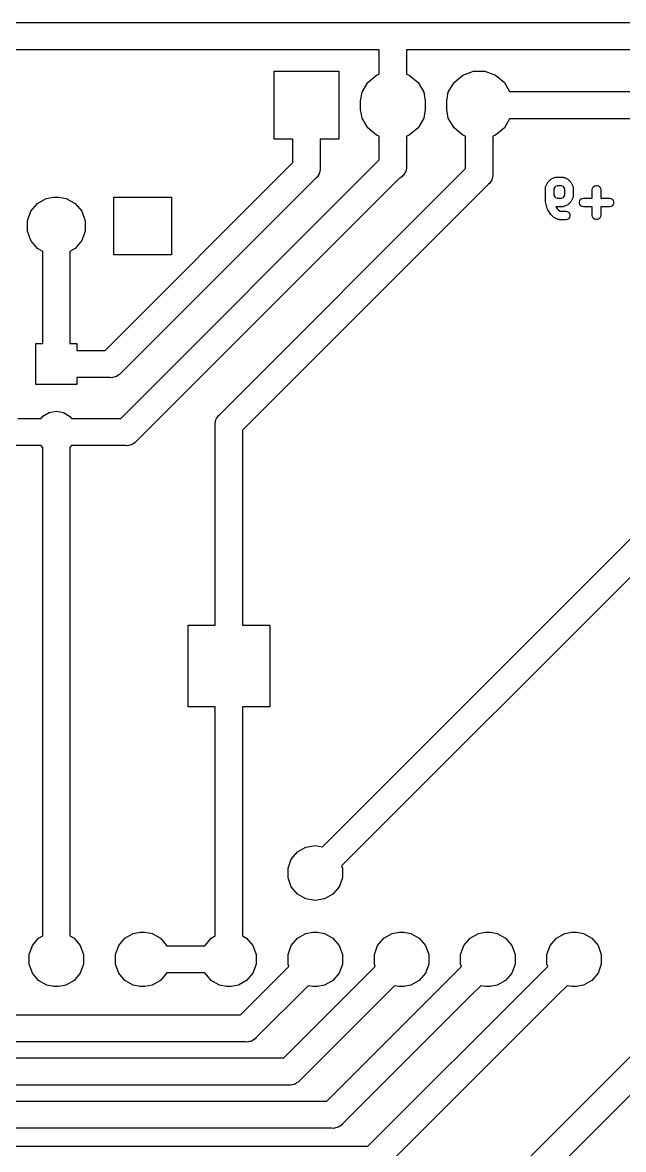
# Model space of a CAD drawing. Extents: x 19.4 to 110.4, y -83.9 to -17.4.
# Drawn here: x 59.97 to 77.65, y -51.06 to -17.89 of the extents above; entities that cross this region are included whole.
import ezdxf

# ---------------------------------------------------------------- set-up
doc = ezdxf.new("R2010")
doc.units = 0
doc.header["$MEASUREMENT"] = 0
doc.layers.add('BLACK', color=7, linetype='CONTINUOUS')

msp = doc.modelspace()

# ---------------------------------------------------------------- linework, layer by layer
at = {"layer": 'BLACK', "linetype": 'CONTINUOUS'}
for p, q in [((52.829, -17.888), (92.1166, -17.888)), ((70.466, -18.688), (52.829, -18.688)), ((70.466, -19.085), (70.466, -18.688)), ((91.9684, -18.688), (71.266, -18.688)), ((71.266, -18.688), (71.266, -19.4045)), ((70.466, -19.4045), (70.466, -19.085)), ((70.466, -19.085), (70.466, -19.085)), ((67.3735, -21.32), (67.3735, -19.32)), ((67.3735, -19.32), (69.2785, -19.32)), ((69.2785, -19.32), (69.2785, -21.32)), ((70.1251, -19.6508), (70.3824, -19.4349)), ((70.3824, -19.4349), (70.466, -19.4045)), ((71.266, -19.4045), (71.3496, -19.4349)), ((71.3496, -19.4349), (71.6069, -19.6508)), ((72.6651, -19.6508), (72.9224, -19.4349)), ((72.9224, -19.4349), (73.238, -19.32)), ((73.238, -19.32), (73.5739, -19.32)), ((73.5739, -19.32), (73.8896, -19.4349)), ((73.8896, -19.4349), (74.1469, -19.6508)), ((69.9571, -19.9417), (70.1251, -19.6508)), ((71.6069, -19.6508), (71.7749, -19.9417)), ((72.4971, -19.9417), (72.6651, -19.6508)), ((74.1469, -19.6508), (74.3023, -19.92)), ((69.9135, -20.1892), (69.9571, -19.9417)), ((69.9135, -20.4508), (69.9135, -20.1892)), ((71.7749, -19.9417), (71.8185, -20.1892)), ((71.8185, -20.1892), (71.8185, -20.4508)), ((72.4535, -20.1892), (72.4971, -19.9417)), ((72.4535, -20.4508), (72.4535, -20.1892)), ((74.3023, -19.92), (90.9145, -19.92)), ((69.9571, -20.6983), (69.9135, -20.4508)), ((71.8185, -20.4508), (71.7749, -20.6983)), ((72.4971, -20.6983), (72.4535, -20.4508)), ((70.1251, -20.9892), (69.9571, -20.6983)), ((71.7749, -20.6983), (71.6069, -20.9892)), ((72.6651, -20.9892), (72.4971, -20.6983)), ((74.3023, -20.72), (74.1469, -20.9892)), ((90.7663, -20.72), (74.3023, -20.72)), ((70.3824, -21.2051), (70.1251, -20.9892)), ((70.466, -21.2355), (70.3824, -21.2051)), ((71.3496, -21.2051), (71.266, -21.2355)), ((71.6069, -20.9892), (71.3496, -21.2051)), ((72.9224, -21.2051), (72.6651, -20.9892)), ((73.006, -21.2355), (72.9224, -21.2051)), ((73.8896, -21.2051), (73.806, -21.2355)), ((74.1469, -20.9892), (73.8896, -21.2051)), ((67.926, -21.32), (67.3735, -21.32)), ((67.926, -22.0083), (67.926, -21.32)), ((69.2785, -21.32), (68.726, -21.32)), ((68.726, -21.32), (68.726, -22.1566)), ((70.466, -21.9323), (70.466, -21.2355)), ((71.266, -21.2355), (71.266, -22.155)), ((73.006, -22.1863), (73.006, -21.2355)), ((73.806, -21.2355), (73.806, -22.3345)), ((62.3943, -27.54), (67.926, -22.0083)), ((62.8583, -29.54), (70.466, -21.9323)), ((65.7695, -29.4228), (73.006, -22.1863)), ((68.7306, -22.2094), (68.7169, -22.2606)), ((68.726, -22.1566), (68.7306, -22.2094)), ((71.2538, -22.2239), (71.2477, -22.2589)), ((71.266, -22.1905), (71.2538, -22.2239)), ((71.266, -22.155), (71.266, -22.155)), ((71.266, -22.155), (71.266, -22.1905)), ((68.5965, -22.4692), (62.8552, -28.2105)), ((71.0515, -22.4781), (63.3192, -30.2105)), ((68.6371, -22.4351), (68.5965, -22.4692)), ((68.6637, -22.3891), (68.6371, -22.4351)), ((68.6941, -22.3457), (68.6637, -22.3891)), ((68.6987, -22.3284), (68.6941, -22.3457)), ((68.7077, -22.3129), (68.6987, -22.3284)), ((68.7169, -22.2606), (68.7077, -22.3129)), ((71.0691, -22.4718), (71.0515, -22.4781)), ((71.0963, -22.4489), (71.0691, -22.4718)), ((71.1271, -22.4311), (71.0963, -22.4489)), ((71.1499, -22.4039), (71.1271, -22.4311)), ((71.1771, -22.3811), (71.1499, -22.4039)), ((71.1949, -22.3503), (71.1771, -22.3811)), ((71.2178, -22.3231), (71.1949, -22.3503)), ((71.2299, -22.2897), (71.2178, -22.3231)), ((71.2477, -22.2589), (71.2299, -22.2897)), ((73.7741, -22.5237), (73.7437, -22.5671)), ((73.7787, -22.5064), (73.7741, -22.5237)), ((73.7877, -22.4909), (73.7787, -22.5064)), ((73.7969, -22.4387), (73.7877, -22.4909)), ((73.8106, -22.3874), (73.7969, -22.4387)), ((73.806, -22.3345), (73.8106, -22.3874)), ((75.4373, -22.5732), (75.4849, -22.5256)), ((75.4849, -22.5256), (75.5013, -22.5141)), ((75.5013, -22.5141), (75.5174, -22.5022)), ((75.5174, -22.5022), (75.6127, -22.4546)), ((75.6127, -22.4546), (75.6196, -22.4525)), ((75.6196, -22.4525), (75.6258, -22.4489)), ((75.6258, -22.4489), (75.6402, -22.4464)), ((75.6402, -22.4464), (75.6543, -22.4422)), ((75.6543, -22.4422), (75.6615, -22.4426)), ((75.6615, -22.4426), (75.6686, -22.4414)), ((75.6686, -22.4414), (75.859, -22.4414)), ((75.859, -22.4414), (75.8661, -22.4426)), ((75.8661, -22.4426), (75.8733, -22.4422)), ((75.8733, -22.4422), (75.8874, -22.4464)), ((75.8874, -22.4464), (75.9018, -22.4489)), ((75.9018, -22.4489), (75.908, -22.4525)), ((75.908, -22.4525), (75.9149, -22.4546)), ((75.9149, -22.4546), (76.0102, -22.5022)), ((76.0102, -22.5022), (76.0263, -22.5141)), ((76.0263, -22.5141), (76.0427, -22.5256)), ((76.0427, -22.5256), (76.0903, -22.5732)), ((73.6765, -22.6472), (66.44, -29.8837)), ((73.7171, -22.6131), (73.6765, -22.6472)), ((73.7437, -22.5671), (73.7171, -22.6131)), ((75.3531, -22.7569), (75.3543, -22.7498)), ((75.3531, -23.1378), (75.3531, -22.7569)), ((75.3539, -22.7426), (75.3581, -22.7285)), ((75.3543, -22.7498), (75.3539, -22.7426)), ((75.3581, -22.7285), (75.3606, -22.7141)), ((75.3606, -22.7141), (75.3642, -22.7079)), ((75.3642, -22.7079), (75.3663, -22.701)), ((75.3663, -22.701), (75.4139, -22.6057)), ((75.4139, -22.6057), (75.4259, -22.5896)), ((75.4259, -22.5896), (75.4373, -22.5732)), ((75.6284, -22.7357), (75.6031, -22.7864)), ((75.6031, -22.7864), (75.6031, -22.9654)), ((75.6474, -22.7167), (75.6284, -22.7357)), ((75.6981, -22.6914), (75.6474, -22.7167)), ((75.8295, -22.6914), (75.6981, -22.6914)), ((75.8802, -22.7167), (75.8295, -22.6914)), ((75.8992, -22.7357), (75.8802, -22.7167)), ((75.9245, -22.7864), (75.8992, -22.7357)), ((75.9245, -22.9654), (75.9245, -22.7864)), ((76.0903, -22.5732), (76.1018, -22.5896)), ((76.1018, -22.5896), (76.1137, -22.6057)), ((76.1137, -22.6057), (76.1613, -22.701)), ((76.1613, -22.701), (76.1634, -22.7079)), ((76.1634, -22.7079), (76.167, -22.7141)), ((76.167, -22.7141), (76.1695, -22.7285)), ((76.1695, -22.7285), (76.1737, -22.7426)), ((76.1737, -22.7426), (76.1733, -22.7498)), ((76.1733, -22.7498), (76.1745, -22.7569)), ((76.1745, -22.7569), (76.1745, -22.995)), ((76.734, -22.8045), (76.7416, -22.7617)), ((76.734, -23.0604), (76.734, -22.8045)), ((76.7416, -22.7617), (76.7633, -22.7241)), ((76.7633, -22.7241), (76.7965, -22.6962)), ((76.7965, -22.6962), (76.8373, -22.6814)), ((76.8373, -22.6814), (76.8808, -22.6814)), ((76.8808, -22.6814), (76.9215, -22.6962)), ((76.9215, -22.6962), (76.9548, -22.7241)), ((76.9548, -22.7241), (76.9765, -22.7617)), ((76.9765, -22.7617), (76.984, -22.8045)), ((76.984, -22.8045), (76.984, -23.0604)), ((60.2125, -23.4444), (60.4052, -23.2148)), ((60.4052, -23.2148), (60.6648, -23.0649)), ((60.6648, -23.0649), (60.8856, -23.026)), ((60.8856, -23.026), (61.0344, -23.026)), ((61.0344, -23.026), (61.2552, -23.0649)), ((61.2552, -23.0649), (61.5148, -23.2148)), ((61.5148, -23.2148), (61.7075, -23.4444)), ((62.65, -24.726), (62.65, -23.026)), ((62.65, -23.026), (64.35, -23.026)), ((64.35, -23.026), (64.35, -24.726)), ((75.3558, -23.1529), (75.3531, -23.1378)), ((75.3568, -23.1681), (75.3558, -23.1529)), ((75.4044, -23.3586), (75.3568, -23.1681)), ((75.6031, -22.9654), (75.6284, -23.0161)), ((75.6284, -23.0161), (75.6474, -23.0351)), ((75.6474, -23.0351), (75.6981, -23.0604)), ((75.6981, -23.0604), (75.8295, -23.0604)), ((75.8295, -23.0604), (75.8802, -23.0351)), ((75.8802, -23.0351), (75.8992, -23.0161)), ((75.8992, -23.0161), (75.9245, -22.9654)), ((76.0903, -23.1786), (76.0427, -23.2262)), ((76.1018, -23.1622), (76.0903, -23.1786)), ((76.1137, -23.1461), (76.1018, -23.1622)), ((76.1613, -23.0509), (76.1137, -23.1461)), ((76.1634, -23.0439), (76.1613, -23.0509)), ((76.167, -23.0377), (76.1634, -23.0439)), ((76.1695, -23.0233), (76.167, -23.0377)), ((76.1737, -23.0092), (76.1695, -23.0233)), ((76.1745, -22.995), (76.1733, -23.002)), ((76.1733, -23.002), (76.1737, -23.0092)), ((76.355, -23.1637), (76.3698, -23.1229)), ((76.355, -23.2071), (76.355, -23.1637)), ((76.3698, -23.2479), (76.355, -23.2071)), ((76.3698, -23.1229), (76.3977, -23.0897)), ((76.3977, -23.0897), (76.4353, -23.068)), ((76.4353, -23.068), (76.4781, -23.0604)), ((76.4781, -23.0604), (76.734, -23.0604)), ((76.984, -23.0604), (77.24, -23.0604)), ((77.24, -23.0604), (77.2828, -23.068)), ((77.2828, -23.068), (77.3203, -23.0897)), ((77.3203, -23.0897), (77.3483, -23.1229)), ((77.3483, -23.1229), (77.3631, -23.1637)), ((77.3631, -23.2071), (77.3483, -23.2479)), ((77.3631, -23.1637), (77.3631, -23.2071)), ((60.11, -23.7261), (60.2125, -23.4444)), ((61.7075, -23.4444), (61.81, -23.7261)), ((75.4132, -23.3781), (75.4044, -23.3586)), ((75.4217, -23.3976), (75.4132, -23.3781)), ((75.5169, -23.5405), (75.4217, -23.3976)), ((75.5255, -23.5494), (75.5169, -23.5405)), ((75.5326, -23.5595), (75.5255, -23.5494)), ((75.6686, -23.3104), (75.6634, -23.3095)), ((75.6634, -23.3095), (75.7181, -23.3915)), ((75.859, -23.3104), (75.6686, -23.3104)), ((75.7181, -23.3915), (75.7426, -23.416)), ((75.7426, -23.416), (75.7933, -23.4414)), ((75.7933, -23.4414), (75.9543, -23.4414)), ((75.8661, -23.3092), (75.859, -23.3104)), ((75.8733, -23.3096), (75.8661, -23.3092)), ((75.8874, -23.3054), (75.8733, -23.3096)), ((75.9018, -23.3029), (75.8874, -23.3054)), ((75.908, -23.2993), (75.9018, -23.3029)), ((75.9149, -23.2972), (75.908, -23.2993)), ((76.0102, -23.2496), (75.9149, -23.2972)), ((75.9543, -23.4414), (75.997, -23.4489)), ((75.997, -23.4489), (76.0346, -23.4706)), ((76.0263, -23.2377), (76.0102, -23.2496)), ((76.0427, -23.2262), (76.0263, -23.2377)), ((76.0346, -23.4706), (76.0625, -23.5039)), ((76.0625, -23.5039), (76.0774, -23.5447)), ((76.0774, -23.5447), (76.0774, -23.5881)), ((76.3977, -23.2812), (76.3698, -23.2479)), ((76.4353, -23.3029), (76.3977, -23.2812)), ((76.4781, -23.3104), (76.4353, -23.3029)), ((76.734, -23.3104), (76.4781, -23.3104)), ((76.734, -23.5664), (76.734, -23.3104)), ((77.24, -23.3104), (76.984, -23.3104)), ((76.984, -23.3104), (76.984, -23.5664)), ((77.2828, -23.3029), (77.24, -23.3104)), ((77.3203, -23.2812), (77.2828, -23.3029)), ((77.3483, -23.2479), (77.3203, -23.2812)), ((60.11, -24.0259), (60.11, -23.7261)), ((61.81, -23.7261), (61.81, -24.0259)), ((75.5802, -23.6071), (75.5326, -23.5595)), ((75.5966, -23.6186), (75.5802, -23.6071)), ((75.6127, -23.6306), (75.5966, -23.6186)), ((75.7079, -23.6782), (75.6127, -23.6306)), ((75.7148, -23.6802), (75.7079, -23.6782)), ((75.7211, -23.6838), (75.7148, -23.6802)), ((75.7355, -23.6864), (75.7211, -23.6838)), ((75.7495, -23.6906), (75.7355, -23.6864)), ((75.7567, -23.6901), (75.7495, -23.6906)), ((75.7638, -23.6914), (75.7567, -23.6901)), ((75.9543, -23.6914), (75.7638, -23.6914)), ((75.997, -23.6838), (75.9543, -23.6914)), ((76.0346, -23.6621), (75.997, -23.6838)), ((76.0625, -23.6289), (76.0346, -23.6621)), ((76.0774, -23.5881), (76.0625, -23.6289)), ((76.7416, -23.6091), (76.734, -23.5664)), ((76.7633, -23.6467), (76.7416, -23.6091)), ((76.7965, -23.6746), (76.7633, -23.6467)), ((76.8373, -23.6895), (76.7965, -23.6746)), ((76.8808, -23.6895), (76.8373, -23.6895)), ((76.9215, -23.6746), (76.8808, -23.6895)), ((76.9548, -23.6467), (76.9215, -23.6746)), ((76.9765, -23.6091), (76.9548, -23.6467)), ((76.984, -23.5664), (76.9765, -23.6091)), ((60.2125, -24.3076), (60.11, -24.0259)), ((61.81, -24.0259), (61.7075, -24.3076)), ((60.4052, -24.5372), (60.2125, -24.3076)), ((60.56, -24.6266), (60.4052, -24.5372)), ((61.5148, -24.5372), (61.36, -24.6266)), ((61.7075, -24.3076), (61.5148, -24.5372)), ((60.56, -27.34), (60.56, -24.6266)), ((61.36, -24.6266), (61.36, -27.34)), ((64.35, -24.726), (62.65, -24.726)), ((60.36, -28.54), (60.36, -27.34)), ((60.36, -27.34), (60.56, -27.34)), ((61.36, -27.34), (61.56, -27.34)), ((61.56, -27.34), (61.56, -27.54)), ((61.56, -27.54), (62.3943, -27.54)), ((68.7897, -42.1506), (83.2708, -27.6695)), ((62.5425, -28.34), (61.56, -28.34)), ((61.56, -28.34), (61.56, -28.54)), ((62.5954, -28.3446), (62.5425, -28.34)), ((62.6466, -28.3309), (62.5954, -28.3446)), ((62.6989, -28.3217), (62.6466, -28.3309)), ((62.7144, -28.3127), (62.6989, -28.3217)), ((62.7317, -28.3081), (62.7144, -28.3127)), ((62.7751, -28.2777), (62.7317, -28.3081)), ((62.8211, -28.2511), (62.7751, -28.2777)), ((62.8552, -28.2105), (62.8211, -28.2511)), ((83.7317, -28.34), (69.3551, -42.7166)), ((61.56, -28.54), (60.36, -28.54)), ((60.5124, -29.54), (60.5684, -29.4733)), ((60.5684, -29.4733), (60.7516, -29.3675)), ((60.7516, -29.3675), (60.96, -29.3307)), ((60.96, -29.3307), (61.1684, -29.3675)), ((61.1684, -29.3675), (61.3516, -29.4733)), ((61.3516, -29.4733), (61.4076, -29.54)), ((65.6719, -29.5463), (65.7023, -29.5029)), ((65.7023, -29.5029), (65.7289, -29.4569)), ((65.7289, -29.4569), (65.7695, -29.4228)), ((59.8237, -29.54), (60.5124, -29.54)), ((61.4076, -29.54), (62.8583, -29.54)), ((65.6354, -29.6826), (65.6491, -29.6313)), ((65.64, -29.7355), (65.6354, -29.6826)), ((65.64, -35.63), (65.64, -29.7355)), ((65.6491, -29.6313), (65.6583, -29.5791)), ((65.6583, -29.5791), (65.6673, -29.5636)), ((65.6673, -29.5636), (65.6719, -29.5463)), ((66.44, -29.8837), (66.44, -35.63)), ((60.5124, -30.34), (59.6754, -30.34)), ((60.56, -30.3967), (60.5124, -30.34)), ((60.56, -44.7732), (60.56, -30.3967)), ((61.4076, -30.34), (61.36, -30.3967)), ((61.36, -30.3967), (61.36, -44.7732)), ((63.0065, -30.34), (61.4076, -30.34)), ((63.0594, -30.3446), (63.0065, -30.34)), ((63.1106, -30.3309), (63.0594, -30.3446)), ((63.1629, -30.3217), (63.1106, -30.3309)), ((63.1784, -30.3127), (63.1629, -30.3217)), ((63.1957, -30.3081), (63.1784, -30.3127)), ((63.2391, -30.2777), (63.1957, -30.3081)), ((63.2851, -30.2511), (63.2391, -30.2777)), ((63.3192, -30.2105), (63.2851, -30.2511)), ((64.84, -38.03), (64.84, -35.63)), ((64.84, -35.63), (65.64, -35.63)), ((66.44, -35.63), (67.24, -35.63)), ((67.24, -35.63), (67.24, -38.03)), ((65.64, -38.03), (64.84, -38.03)), ((65.64, -44.7732), (65.64, -38.03)), ((67.24, -38.03), (66.44, -38.03)), ((66.44, -38.03), (66.44, -44.7732)), ((68.3022, -42.1626), (68.58, -42.1137)), ((68.58, -42.1137), (68.7897, -42.1506)), ((67.8765, -42.5198), (68.0578, -42.3037)), ((68.0578, -42.3037), (68.3022, -42.1626)), ((67.78, -42.7849), (67.8765, -42.5198)), ((67.78, -43.0671), (67.78, -42.7849)), ((69.3551, -42.7166), (69.38, -42.7849)), ((69.38, -42.7849), (69.38, -43.0671)), ((67.8765, -43.3322), (67.78, -43.0671)), ((69.38, -43.0671), (69.2835, -43.3322)), ((68.0578, -43.5483), (67.8765, -43.3322)), ((69.2835, -43.3322), (69.1022, -43.5483)), ((68.3022, -43.6894), (68.0578, -43.5483)), ((68.58, -43.7383), (68.3022, -43.6894)), ((68.8578, -43.6894), (68.58, -43.7383)), ((69.1022, -43.5483), (68.8578, -43.6894)), ((60.4378, -44.8437), (60.56, -44.7732)), ((61.36, -44.7732), (61.4822, -44.8437)), ((62.9778, -44.8437), (63.2222, -44.7026)), ((63.2222, -44.7026), (63.43, -44.666)), ((63.43, -44.666), (63.57, -44.666)), ((63.57, -44.666), (63.7778, -44.7026)), ((63.7778, -44.7026), (64.0222, -44.8437)), ((65.5178, -44.8437), (65.64, -44.7732)), ((66.44, -44.7732), (66.5622, -44.8437)), ((68.0578, -44.8437), (68.3022, -44.7026)), ((68.3022, -44.7026), (68.51, -44.666)), ((68.51, -44.666), (68.65, -44.666)), ((68.65, -44.666), (68.8578, -44.7026)), ((68.8578, -44.7026), (69.1022, -44.8437)), ((70.5978, -44.8437), (70.8422, -44.7026)), ((70.8422, -44.7026), (71.05, -44.666)), ((71.05, -44.666), (71.19, -44.666)), ((71.19, -44.666), (71.3978, -44.7026)), ((71.3978, -44.7026), (71.6422, -44.8437)), ((73.1378, -44.8437), (73.3822, -44.7026)), ((73.3822, -44.7026), (73.59, -44.666)), ((73.59, -44.666), (73.73, -44.666)), ((73.73, -44.666), (73.9378, -44.7026)), ((73.9378, -44.7026), (74.1822, -44.8437)), ((75.6778, -44.8437), (75.9222, -44.7026)), ((75.9222, -44.7026), (76.13, -44.666)), ((76.13, -44.666), (76.27, -44.666)), ((76.27, -44.666), (76.4778, -44.7026)), ((76.4778, -44.7026), (76.7222, -44.8437)), ((60.16, -45.3249), (60.2565, -45.0598)), ((60.2565, -45.0598), (60.4378, -44.8437)), ((61.4822, -44.8437), (61.6635, -45.0598)), ((61.6635, -45.0598), (61.76, -45.3249)), ((62.7, -45.3249), (62.7965, -45.0598)), ((62.7965, -45.0598), (62.9778, -44.8437)), ((64.0222, -44.8437), (64.2035, -45.0598)), ((64.2035, -45.0598), (64.2058, -45.066)), ((64.2058, -45.066), (65.3342, -45.066)), ((65.3342, -45.066), (65.3365, -45.0598)), ((65.3365, -45.0598), (65.5178, -44.8437)), ((66.5622, -44.8437), (66.7435, -45.0598)), ((66.7435, -45.0598), (66.84, -45.3249)), ((67.78, -45.3249), (67.8765, -45.0598)), ((67.8765, -45.0598), (68.0578, -44.8437)), ((69.1022, -44.8437), (69.2835, -45.0598)), ((69.2835, -45.0598), (69.38, -45.3249)), ((70.32, -45.3249), (70.4165, -45.0598)), ((70.4165, -45.0598), (70.5978, -44.8437)), ((71.6422, -44.8437), (71.8235, -45.0598)), ((71.8235, -45.0598), (71.92, -45.3249)), ((72.86, -45.3249), (72.9565, -45.0598)), ((72.9565, -45.0598), (73.1378, -44.8437)), ((74.1822, -44.8437), (74.3635, -45.0598)), ((74.3635, -45.0598), (74.46, -45.3249)), ((75.4, -45.3249), (75.4965, -45.0598)), ((75.4965, -45.0598), (75.6778, -44.8437)), ((76.7222, -44.8437), (76.9035, -45.0598)), ((76.9035, -45.0598), (77, -45.3249)), ((60.16, -45.6071), (60.16, -45.3249)), ((61.76, -45.3249), (61.76, -45.6071)), ((62.7, -45.6071), (62.7, -45.3249)), ((66.84, -45.3249), (66.84, -45.6071)), ((67.78, -45.6071), (67.78, -45.3249)), ((69.38, -45.3249), (69.38, -45.6071)), ((70.32, -45.6071), (70.32, -45.3249)), ((71.92, -45.3249), (71.92, -45.6071)), ((72.86, -45.6071), (72.86, -45.3249)), ((73.8697, -52.3106), (80.834, -45.3463)), ((74.46, -45.3249), (74.46, -45.6071)), ((75.4, -45.6071), (75.4, -45.3249)), ((77, -45.3249), (77, -45.6071)), ((60.2565, -45.8722), (60.16, -45.6071)), ((61.76, -45.6071), (61.6635, -45.8722)), ((62.7965, -45.8722), (62.7, -45.6071)), ((66.3823, -47.098), (67.8049, -45.6754)), ((66.84, -45.6071), (66.7435, -45.8722)), ((67.6523, -48.368), (70.3449, -45.6754)), ((67.8049, -45.6754), (67.78, -45.6071)), ((69.38, -45.6071), (69.2835, -45.8722)), ((70.3449, -45.6754), (70.32, -45.6071)), ((71.92, -45.6071), (71.8235, -45.8722)), ((72.6019, -45.9584), (72.8849, -45.6754)), ((72.8849, -45.6754), (72.86, -45.6071)), ((74.46, -45.6071), (74.3635, -45.8722)), ((75.1419, -45.9584), (75.4249, -45.6754)), ((75.4249, -45.6754), (75.4, -45.6071)), ((77, -45.6071), (76.9035, -45.8722)), ((60.4378, -46.0883), (60.2565, -45.8722)), ((60.6822, -46.2294), (60.4378, -46.0883)), ((61.4822, -46.0883), (61.2378, -46.2294)), ((61.6635, -45.8722), (61.4822, -46.0883)), ((62.9778, -46.0883), (62.7965, -45.8722)), ((63.2222, -46.2294), (62.9778, -46.0883)), ((64.0222, -46.0883), (63.7778, -46.2294)), ((64.2035, -45.8722), (64.0222, -46.0883)), ((64.2058, -45.866), (64.2035, -45.8722)), ((65.3342, -45.866), (64.2058, -45.866)), ((65.3365, -45.8722), (65.3342, -45.866)), ((65.5178, -46.0883), (65.3365, -45.8722)), ((65.7622, -46.2294), (65.5178, -46.0883)), ((66.5622, -46.0883), (66.3178, -46.2294)), ((66.7435, -45.8722), (66.5622, -46.0883)), ((69.1022, -46.0883), (68.8578, -46.2294)), ((68.9223, -49.638), (72.6019, -45.9584)), ((69.2835, -45.8722), (69.1022, -46.0883)), ((70.1303, -50.97), (75.1419, -45.9584)), ((71.6422, -46.0883), (71.3978, -46.2294)), ((71.8235, -45.8722), (71.6422, -46.0883)), ((72.6019, -45.9584), (72.6019, -45.9584)), ((74.1822, -46.0883), (73.9378, -46.2294)), ((74.3635, -45.8722), (74.1822, -46.0883)), ((81.2192, -46.0925), (74.4351, -52.8766)), ((75.1419, -45.9584), (75.1419, -45.9584)), ((76.7222, -46.0883), (76.4778, -46.2294)), ((76.9035, -45.8722), (76.7222, -46.0883)), ((60.89, -46.266), (60.6822, -46.2294)), ((61.03, -46.266), (60.89, -46.266)), ((61.2378, -46.2294), (61.03, -46.266)), ((63.43, -46.266), (63.2222, -46.2294)), ((63.57, -46.266), (63.43, -46.266)), ((63.7778, -46.2294), (63.57, -46.266)), ((65.97, -46.266), (65.7622, -46.2294)), ((66.11, -46.266), (65.97, -46.266)), ((66.3178, -46.2294), (66.11, -46.266)), ((68.3703, -46.2414), (66.8432, -47.7685)), ((70.9103, -46.2414), (68.1132, -49.0385)), ((68.51, -46.266), (68.3703, -46.2414)), ((68.65, -46.266), (68.51, -46.266)), ((68.8578, -46.2294), (68.65, -46.266)), ((71.05, -46.266), (70.9103, -46.2414)), ((71.19, -46.266), (71.05, -46.266)), ((71.3978, -46.2294), (71.19, -46.266)), ((73.4503, -46.2414), (73.1676, -46.5241)), ((73.59, -46.266), (73.4503, -46.2414)), ((73.73, -46.266), (73.59, -46.266)), ((73.9378, -46.2294), (73.73, -46.266)), ((75.9903, -46.2414), (75.7076, -46.5241)), ((76.13, -46.266), (75.9903, -46.2414)), ((76.27, -46.266), (76.13, -46.266)), ((76.4778, -46.2294), (76.27, -46.266)), ((73.1676, -46.5241), (69.3832, -50.3085)), ((75.7076, -46.5241), (70.5912, -51.6405)), ((73.1676, -46.5241), (73.1676, -46.5241)), ((75.7076, -46.5241), (75.7076, -46.5241)), ((43.5997, -47.098), (66.3823, -47.098)), ((66.8432, -47.7685), (66.8091, -47.8091)), ((66.5305, -47.898), (43.4515, -47.898)), ((66.5834, -47.9026), (66.5305, -47.898)), ((66.6346, -47.8889), (66.5834, -47.9026)), ((66.6869, -47.8797), (66.6346, -47.8889)), ((66.7024, -47.8707), (66.6869, -47.8797)), ((66.7197, -47.8661), (66.7024, -47.8707)), ((66.7631, -47.8357), (66.7197, -47.8661)), ((66.8091, -47.8091), (66.7631, -47.8357)), ((43.0917, -48.368), (67.6523, -48.368)), ((68.0791, -49.0791), (68.0331, -49.1057)), ((68.1132, -49.0385), (68.0791, -49.0791)), ((67.8005, -49.168), (42.9435, -49.168)), ((67.8534, -49.1726), (67.8005, -49.168)), ((67.9046, -49.1589), (67.8534, -49.1726)), ((67.9569, -49.1497), (67.9046, -49.1589)), ((67.9724, -49.1407), (67.9569, -49.1497)), ((67.9897, -49.1361), (67.9724, -49.1407)), ((68.0331, -49.1057), (67.9897, -49.1361)), ((42.2778, -49.638), (68.9223, -49.638)), ((69.2269, -50.4197), (69.1746, -50.4289)), ((69.2424, -50.4107), (69.2269, -50.4197)), ((69.2597, -50.4061), (69.2424, -50.4107)), ((69.3031, -50.3757), (69.2597, -50.4061)), ((69.3491, -50.3491), (69.3031, -50.3757)), ((69.3832, -50.3085), (69.3491, -50.3491)), ((69.0705, -50.438), (41.875, -50.438)), ((69.1234, -50.4426), (69.0705, -50.438)), ((69.1746, -50.4289), (69.1234, -50.4426)), ((41.6115, -50.97), (70.1303, -50.97))]:
    msp.add_line(p, q, dxfattribs=at)

doc.saveas('drawing.dxf')
